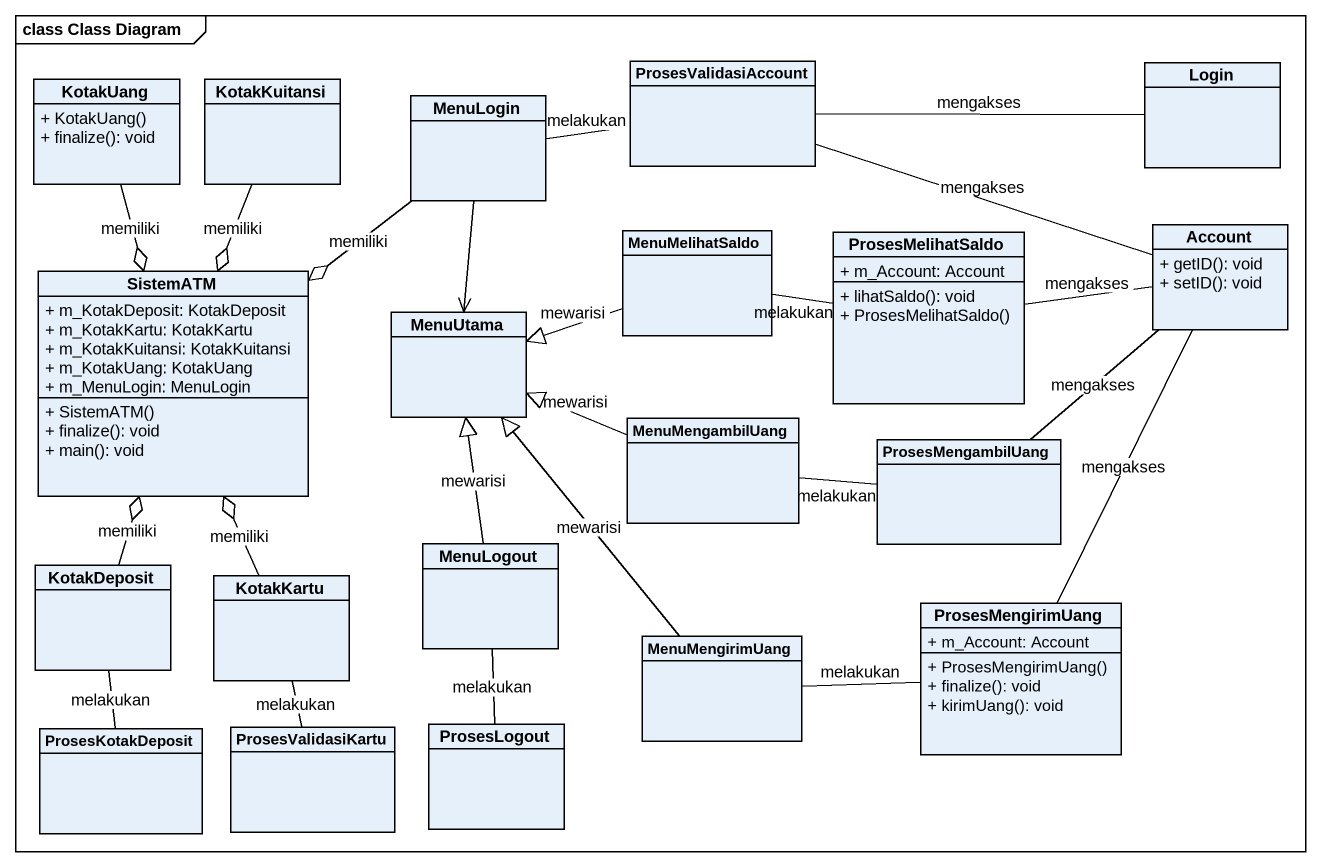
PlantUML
@startuml
mainframe class Class Diagram
hide circle
hide empty members
skinparam classAttributeIconSize 0
class KotakUang {
  + KotakUang()
  + finalize(): void
}
class KotakKuitansi
class ProsesValidasiAccount
class Login
class MenuLogin
class SistemATM {
  + m_KotakDeposit: KotakDeposit
  + m_KotakKartu: KotakKartu
  + m_KotakKuitansi: KotakKuitansi
  + m_KotakUang: KotakUang
  + m_MenuLogin: MenuLogin
  + SistemATM()
  + finalize(): void
  + main(): void
}
class MenuMelihatSaldo
class ProsesMelihatSaldo {
  + m_Account: Account
  + lihatSaldo(): void
  + ProsesMelihatSaldo()
}
class Account {
  + getID(): void
  + setID(): void
}
class MenuUtama
class MenuMengambilUang
class ProsesMengambilUang
class MenuLogout
class KotakDeposit
class KotakKartu
class ProsesMengirimUang {
  + m_Account: Account
  + ProsesMengirimUang()
  + finalize(): void
  + kirimUang(): void
}
class MenuMengirimUang
class ProsesKotakDeposit
class ProsesValidasiKartu
class ProsesLogout
KotakUang --o SistemATM : memiliki
KotakKuitansi --o SistemATM : memiliki
ProsesValidasiAccount -right- Login : mengakses
ProsesValidasiAccount -right- Account : mengakses
MenuLogin -right- ProsesValidasiAccount : melakukan
MenuLogin --o SistemATM : memiliki
MenuLogin --> MenuUtama
MenuMelihatSaldo -right- ProsesMelihatSaldo : melakukan
MenuMelihatSaldo -left-|> MenuUtama : mewarisi
ProsesMelihatSaldo -right- Account : mengakses
MenuMengambilUang -left-|> MenuUtama : mewarisi
MenuMengambilUang -right- ProsesMengambilUang : melakukan
ProsesMengambilUang -up- Account : mengakses
MenuLogout -up-|> MenuUtama : mewarisi
MenuLogout -- ProsesLogout : melakukan
KotakDeposit -up-o SistemATM : memiliki
KotakDeposit -- ProsesKotakDeposit : melakukan
KotakKartu -up-o SistemATM : memiliki
KotakKartu -- ProsesValidasiKartu : melakukan
ProsesMengirimUang -up- Account : mengakses
MenuMengirimUang -up-|> MenuUtama : mewarisi
MenuMengirimUang -right- ProsesMengirimUang : melakukan
@enduml
